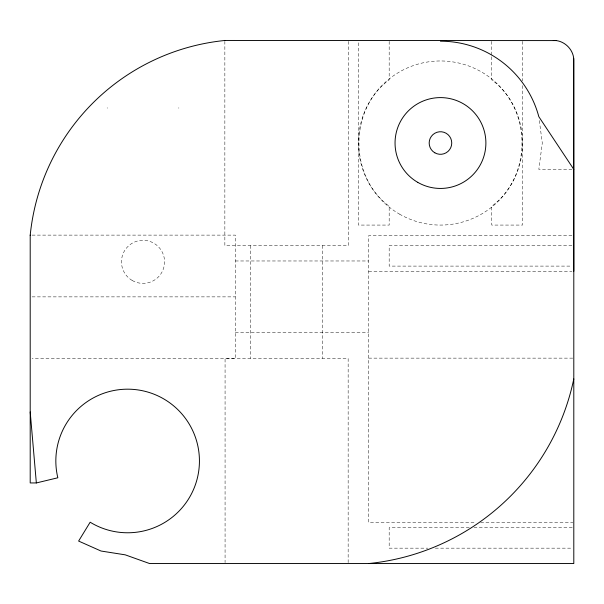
<?xml version="1.0" encoding="UTF-8"?>
<svg xmlns="http://www.w3.org/2000/svg" width="604" height="604" viewBox="0 0 604 604"><rect width="100%" height="100%" fill="white"/><g stroke="black" fill="none" stroke-linecap="round" stroke-linejoin="round"><path stroke-width="0.45" stroke-dasharray="3.02 2.27" d="M107.127 107.988L107.686 107.988M178.361 107.995L178.92 107.988M571.958 169.377L538.821 169.377L542.294 143.02L539.296 120.302M32.08 235.115L235.333 235.115L235.333 358.633L32.08 358.633M571.92 235.613L368.666 235.613L368.666 522.52L475.937 522.52M571.913 245.586L389.18 245.586L389.18 266.1L571.913 266.1M235.333 260.973L368.666 260.973M368.666 271.234L571.92 271.234M32.08 296.874L235.333 296.874M235.333 332.766L368.666 332.766M368.666 358.134L572.856 358.134M480.641 522.52L572.856 522.52M469.248 527.647L389.18 527.647L389.18 548.16L427.798 548.16M473.959 527.647L572.856 527.647M435.333 548.16L572.856 548.16M522.52 41.397L522.52 80.921M522.52 85.625L522.52 225.073L491.747 225.073L491.747 206.213C532.041 176.451 532.041 109.596 491.747 79.834L491.747 56.391M491.747 41.397L491.747 55.455M389.18 41.397L389.18 79.834C348.886 109.596 348.886 176.451 389.18 206.213L389.18 225.073L358.414 225.073L358.414 41.397M348.38 41.397L348.38 245.586L224.854 245.586L224.854 41.397M348.153 562.603L348.153 358.414L225.073 358.414L225.073 562.603M322.513 245.586L322.513 358.414M250.72 245.586L250.72 358.414M399.44 214.08A82.053 82.053 0 0 0 522.52 143.02A82.053 82.053 0 0 0 399.44 71.959A82.053 82.053 0 0 0 399.44 214.08M132.246 280.498A21.548 21.548 0 0 0 164.567 261.842A21.548 21.548 0 0 0 132.246 243.178A21.548 21.548 0 0 0 132.246 280.498"/><path stroke-width="0.91" d="M30.2 235.115L30.2 482.943L36.346 482.943L57.833 477.779A71.793 71.793 0 0 1 129.475 389.202A71.793 71.793 0 0 1 196.489 481.328A71.793 71.793 0 0 1 90.155 522.211L78.618 541.063L101.019 551.022L125.232 554.842L149.603 563.547L573.8 563.547L573.8 60.966C574.23 49.943 564.317 40.023 553.287 40.453M224.854 40.453L555.982 40.589M573.8 169.377L538.821 116.67A101.827 101.827 0 0 0 440.467 41.193L440.467 40.453M30.2 411.958L36.346 482.943M573.664 58.278L573.8 271.234M573.8 378.927A233.522 233.522 0 0 1 368.666 563.547M30.2 235.333A217.463 217.463 0 0 1 225.073 40.453M434.82 152.797A11.28 11.28 0 0 0 451.747 143.02A11.28 11.28 0 0 0 434.82 133.25A11.28 11.28 0 0 0 434.82 152.797M417.757 182.355A45.421 45.421 0 0 0 485.888 143.02A45.421 45.421 0 0 0 417.757 103.684A45.421 45.421 0 0 0 417.757 182.355"/></g></svg>
